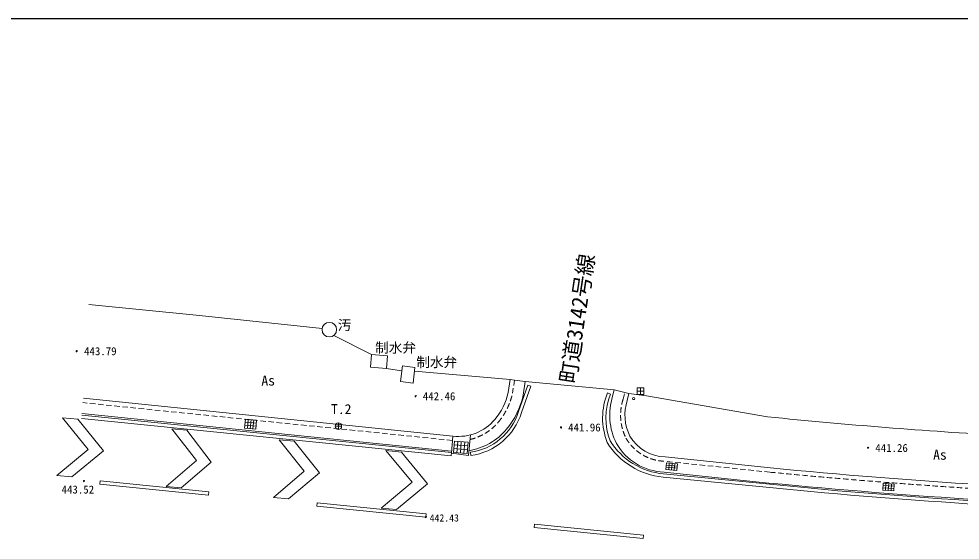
# Model space of a CAD drawing. Units: millimetres, scale not verified. Extents: x 5000 to 205306, y 4475 to 143512.
# Drawn here: x 50079 to 93360, y 119551 to 143512 of the extents above; entities that cross this region are included whole.
import ezdxf
from ezdxf.enums import TextEntityAlignment as Align

# ---------------------------------------------------------------- set-up
doc = ezdxf.new("R2010")
doc.units = ezdxf.units.MM
doc.header["$LTSCALE"] = 250
doc.linetypes.add('USER2', pattern=[1.5, 1, -0.5])
for name, color, linetype, lineweight in [('図枠', 7, 'Continuous', 25), ('基準点プロット', 7, 'Continuous', 13), ('汎用Layer', 7, 'Continuous', 13), ('独標', 7, 'Continuous', 13), ('現況', 7, 'Continuous', 13), ('道路標識', 7, 'Continuous', 13)]:
    doc.layers.add(name, color=color, linetype=linetype, lineweight=lineweight)
doc.layers.add('基準点点名', color=7, linetype='Continuous')
doc.styles.add('ＭＳ ゴシック', font='')
doc.styles.get('ＭＳ ゴシック').set_extended_font_data('MS Gothic')

msp = doc.modelspace()

# ---------------------------------------------------------------- hatches: boundary and pattern name
at = {"layer": '独標'}
for points in [[(52720.7, 128235.3, 0.41422), (52750.7, 128205.3, 0.41422)], [(68297.2, 126165.9, 0.41422), (68327.2, 126135.9, 0.41422)], [(89100.9, 123788.8, 0.41421), (89130.9, 123758.8, 0.41421)], [(53046, 122268.4, 0.41422), (53076, 122238.4, 0.41422)], [(68767.1, 120611.8, 0.41422), (68797.1, 120581.8, 0.41422)]]:
    msp.add_hatch(color=256, dxfattribs=at).paths.add_polyline_path(points)
h = msp.add_hatch(color=256, dxfattribs=at)
edge = h.paths.add_edge_path()
edge.add_ellipse((75007.3, 124731.8), major_axis=(23, 19.3), ratio=1, start_angle=140, end_angle=-40)

# ---------------------------------------------------------------- linework, layer by layer
at = {"layer": '図枠'}
msp.add_lwpolyline([(5040.7, 5000), (205168.5, 5044), (205305.7, 143512), (5000, 143509.7)], close=True, dxfattribs=at)
at = {"layer": '基準点プロット'}
for p, q in [((78512.8, 126395.9), (78812.8, 126395.9)), ((78662.8, 126245.9), (78662.8, 126545.9)), ((64621.5, 124789.2), (64921.5, 124789.2)), ((64771.5, 124639.2), (64771.5, 124939.2))]:
    msp.add_line(p, q, dxfattribs=at)
msp.add_lwpolyline([(78512.8, 126245.9), (78812.8, 126245.9), (78812.8, 126545.9), (78512.8, 126545.9)], close=True, dxfattribs=at)
msp.add_circle((64771.5, 124789.2), 150, dxfattribs=at)
at = {"layer": '独標'}
for points in [[(52720.7, 128235.3, 0.41422), (52750.7, 128205.3, 0.41422)], [(68297.2, 126165.9, 0.41422), (68327.2, 126135.9, 0.41422)], [(89100.9, 123788.8, 0.41421), (89130.9, 123758.8, 0.41421)], [(53046, 122268.4, 0.41422), (53076, 122238.4, 0.41422)], [(68767.1, 120611.8, 0.41422), (68797.1, 120581.8, 0.41422)]]:
    msp.add_lwpolyline(points, format="xyb", close=True, dxfattribs=at)
for centre, start, end in [((52750.7, 128235.3), 0, 180), ((68327.2, 126165.9), 0, 180), ((75007.3, 124731.8), 359.99898, 180.00102), ((75007.3, 124731.8), 180, 360), ((89130.9, 123788.8), 0, 180), ((53076, 122268.4), 0, 180), ((68797.1, 120611.8), 0, 180)]:
    msp.add_arc(centre, 30, start, end, dxfattribs=at)
at = {"layer": '現況'}
for p, q in [((64565.5, 128963.1), (66298.8, 128079.8)), ((66977.5, 127435), (67677.3, 127337.7)), ((72669.7, 126938.4), (72582.2, 126340.5)), ((73362.3, 126837), (73271.1, 126214)), ((73362.3, 126837), (77453.2, 126458.9)), ((73049.4, 125460.1), (73486.3, 126676.8)), ((73191.7, 125412.4), (73627.5, 126626.1)), ((73486.3, 126676.8), (73627.5, 126626.1)), ((77381.6, 126166.3), (77453.2, 126458.9)), ((77453.2, 126458.9), (78133.2, 126292.4)), ((70034.2, 124333.6), (53046.8, 126070.1)), ((77150.6, 126325.2), (77289.3, 126268)), ((78055.6, 125975.6), (78133.2, 126292.4)), ((78133.2, 126292.4), (78943.3, 126187.9)), ((78943.3, 126187.9), (84508.8, 125219.8)), ((52965, 125149.9), (69957.1, 123426.6)), ((69973.9, 123636.1), (52975.6, 125373.7)), ((52980.1, 125299.1), (69969.1, 123576.2)), ((60628, 125104.4), (60586.3, 124687.3)), ((60756.7, 125091.5), (60715, 124674.4)), ((60986.3, 124787.7), (60471.5, 124839.2)), ((61000.2, 124926.7), (60485.4, 124978.2)), ((60885.4, 125078.6), (60843.7, 124661.5)), ((70721.2, 123879.5), (70095.9, 123930.8)), ((70266.5, 124091.8), (70223.7, 123570.5)), ((70422.8, 124078.9), (70380.1, 123557.6)), ((70579.1, 124066.1), (70536.4, 123544.8)), ((69957.1, 123426.6), (69969.1, 123576.2)), ((70707, 123705.8), (70081.6, 123757.1)), ((70840.8, 123590.2), (70861.1, 123441.6)), ((84633.6, 122874.7), (79790.2, 123377.1)), ((80356.8, 122959.3), (79850.2, 123002.7)), ((79985.7, 123094.6), (79959.3, 122786.5)), ((80112.3, 123083.7), (80085.9, 122775.7)), ((80239, 123072.9), (80212.6, 122764.8)), ((79717.9, 122595.3), (87140.7, 121875)), ((84563.5, 122178.2), (79742.7, 122678.3)), ((80348, 122856.7), (79841.4, 122900.1)), ((53817.1, 122274.9), (53802, 122125.6)), ((58804.4, 121619.8), (53802, 122125.6)), ((58819.5, 121769.1), (53817.1, 122274.9)), ((79703.3, 122446), (87127.1, 121725.6)), ((90323.1, 122028.9), (89815.7, 122061)), ((89949, 122155.8), (89929.5, 121847.2)), ((90075.9, 122147.8), (90056.4, 121839.2)), ((90202.7, 122139.8), (90183.2, 121831.2)), ((58804.4, 121619.8), (58819.5, 121769.1)), ((90316.6, 121926), (89809.2, 121958.1)), ((63788.1, 121115.7), (63803.2, 121264.9)), ((68812.2, 120761), (63803.2, 121264.9)), ((68797.1, 120611.8), (63788.1, 121115.7)), ((68797.1, 120611.8), (68812.2, 120761)), ((73768.4, 120131.1), (73783.2, 120280.4)), ((78778.6, 119632.7), (73768.4, 120131.1)), ((78793.4, 119782), (73783.2, 120280.4)), ((78793.4, 119782), (78778.6, 119632.7))]:
    msp.add_line(p, q, dxfattribs=at)
at = {"layer": '現況', "linetype": 'USER2'}
for p, q in [((72867.6, 126909.4), (72779, 126304.1)), ((77863.1, 126030.4), (77938.9, 126340)), ((70013.9, 124134.6), (53026.5, 125871.1)), ((84613.5, 122675.7), (79777.1, 123177.4))]:
    msp.add_line(p, q, dxfattribs=at)
at = {"layer": '現況'}
for points in [[(53292.4, 130377.5), (58383.1, 129872.3), (64026.2, 129275.7)], [(68272.2, 127316.4), (72669.7, 126938.4), (72867.6, 126909.4), (73362.3, 126837)], [(70845.3, 124390), (70746.7, 123439.8), (69966.9, 123549.9), (70029.9, 124334)]]:
    msp.add_lwpolyline(points, dxfattribs=at)
for points in [[(66248.2, 127498.5), (66977.5, 127435), (67028.1, 128016.3), (66298.8, 128079.8)], [(67713.1, 127564), (67625.8, 126843.8), (68204.7, 126773.7), (68291.9, 127493.9)], [(60972.4, 124648.6), (60457.6, 124700.1), (60499.3, 125117.3), (61014.1, 125065.8)], [(61014.1, 125065.8), (60499.3, 125117.3), (60457.6, 124700.1), (60972.4, 124648.6)], [(70692.7, 123532), (70067.4, 123583.3), (70110.1, 124104.6), (70735.5, 124053.3)], [(80339.2, 122754), (79832.6, 122797.4), (79859, 123105.4), (80365.6, 123062)], [(90310.1, 121823.2), (89802.7, 121855.3), (89822.2, 122163.8), (90329.6, 122131.8)]]:
    msp.add_lwpolyline(points, close=True, dxfattribs=at)
for centre, radius in [((64357.5, 129225.7), 335), ((78344.1, 126058.5), 50)]:
    msp.add_circle(centre, radius, dxfattribs=at)
for centre, radius, start, end in [((69696.8, 126992.3), 2958.1, 320.23515, 347.27187), ((69696.8, 126992.3), 3658.1, 320.20113, 347.71518), ((79968.5, 125162.2), 3048.4, 157.57305, 201.52448), ((79968.5, 125162.2), 2898.4, 157.57305, 201.25563), ((80127, 125296.4), 2879.9, 162.41856, 206.81724), ((80127, 125296.4), 2179.9, 161.84755, 206.31226), ((70289.8, 126516.8), 2198.1, 263.39231, 319.87389), ((70476.9, 126259.3), 2693.8, 277.76334, 342.74205), ((70476.9, 126259.3), 2843.8, 277.76334, 342.67535), ((110641.3, 384927.3), 261019, 264.25407, 266.64158), ((70289.8, 126516.8), 2898.1, 279.5242, 319.91821), ((79841.5, 125312.9), 1936.5, 210.49777, 268.4831), ((80038.7, 125852.5), 3423, 211.89858, 264.37719), ((80038.7, 125852.5), 3273, 212.13734, 264.37537), ((79841.5, 125312.9), 2636.5, 209.93779, 267.85292), ((111430.7, 397442.9), 275872.8, 264.42573, 266.45267), ((111430.7, 397442.9), 276572.8, 264.42529, 266.45233), ((116340, 462639.4), 342163.2, 265.10229, 266.70512), ((116340, 462639.4), 342013.2, 265.10244, 266.70507)]:
    msp.add_arc(centre, radius, start, end, dxfattribs=at)
at = {"layer": '現況', "linetype": 'USER2'}
for centre, radius, start, end in [((69696.8, 126992.3), 3158.1, 320.22377, 347.41348), ((80127, 125296.4), 2379.9, 162.0362, 206.48773), ((70289.8, 126516.8), 2398.1, 282.85401, 319.88903), ((79841.5, 125312.9), 2136.5, 210.30128, 268.27171), ((111430.7, 397442.9), 276072.8, 264.42561, 266.45257)]:
    msp.add_arc(centre, radius, start, end, dxfattribs=at)
at = {"layer": '道路標識'}
for p, q in [((52086.4, 125179.5), (52786.7, 125108.5)), ((57115.1, 124669.3), (57801, 124599.7)), ((62042.2, 124166.5), (62739.7, 124095.2)), ((66956, 123667), (67666.8, 123594.8)), ((51822.3, 122525.1), (52521.8, 122455.2)), ((56849.6, 122022.7), (57538.3, 121953.8)), ((61788.7, 121518.9), (62478.6, 121448.3)), ((66744.6, 121024.7), (67443.3, 120955.4))]:
    msp.add_line(p, q, dxfattribs=at)
for points in [[(52086.4, 125179.5), (53265.8, 123720.3), (51822.3, 122525.1)], [(52786.7, 125108.5), (53965.3, 123650.3), (52521.8, 122455.2)], [(57115.1, 124669.3), (58241.3, 123213.2), (56849.6, 122022.7)], [(57801, 124599.7), (58928, 123142.7), (57538.3, 121953.8)], [(62042.2, 124166.5), (63202.4, 122717.2), (61788.7, 121518.9)], [(62739.7, 124095.2), (63896.6, 122650.2), (62478.6, 121448.3)], [(66956, 123667), (68169.8, 122209.6), (66744.6, 121024.7)], [(67666.8, 123594.8), (68874.2, 122145), (67443.3, 120955.4)]]:
    msp.add_lwpolyline(points, dxfattribs=at)

# ---------------------------------------------------------------- texts
at = {"layer": '基準点点名', "style": 'ＭＳ ゴシック'}
msp.add_text('T.2', height=458.2, dxfattribs=at).set_placement((64903.1, 125208.8), align=Align.BOTTOM_CENTER)
at = {"layer": '汎用Layer', "style": 'ＭＳ ゴシック'}
msp.add_text('町道3142号線', height=733.1, rotation=81.409, dxfattribs=at).set_placement((75883.4, 126689.5), align=Align.BOTTOM_LEFT)
for s, p in [('汚', (64742.7, 129070.4)), ('制水弁', (66465, 128032.6)), ('制水弁', (68355.9, 127366.2)), ('As', (61232.2, 126519.3)), ('As', (92116.9, 123109.9))]:
    msp.add_text(s, height=458.2, dxfattribs=at).set_placement(p, align=Align.BOTTOM_LEFT)
at = {"layer": '独標', "style": 'ＭＳ ゴシック'}
for s, height, p in [('443.79', 366.6, (53825.7, 128235.3)), ('442.46', 366.6, (69402.2, 126165.9)), ('441.96', 366.6, (76082.3, 124731.8)), ('441.26', 366.6, (90205.9, 123788.8)), ('443.52', 366.6, (52793.2, 121877.7)), ('442.43', 329.9, (69640.8, 120573.3))]:
    msp.add_text(s, height=height, dxfattribs=at).set_placement(p, align=Align.MIDDLE_CENTER)

doc.saveas('drawing.dxf')
